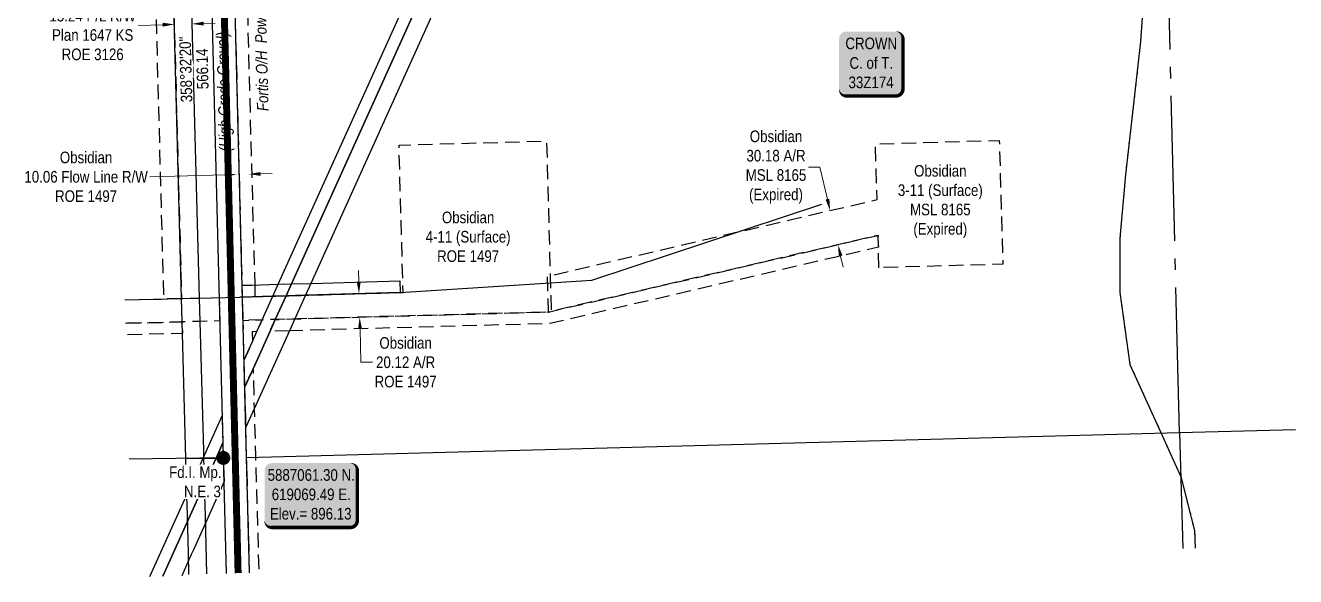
# Model space of a CAD drawing. Extents: x 616550 to 620498, y 5886906 to 5889910.
# Drawn here: x 618899 to 619994, y 5886959 to 5887434 of the extents above; entities that cross this region are included whole.
import ezdxf
from ezdxf.enums import TextEntityAlignment as Align

# ---------------------------------------------------------------- set-up
doc = ezdxf.new("R2010")
doc.units = 0
doc.header["$LTSCALE"] = 5
doc.header["$PDMODE"] = 34
doc.header["$PDSIZE"] = 0.03
for name, pattern in [('foc-ACCESSROAD', [3.75, 2.5, -1.25]), ('foc-FLOWLINE', [3.75, 2.5, -1.25]), ('foc-QUARTERLINE', [33, 25, -3, 2, -3]), ('foc-WHEELTRACKS', [2, 0.4, -1.6])]:
    doc.linetypes.add(name, pattern=pattern)
doc.layers.get('Defpoints').update_dxf_attribs({"color": 9})
for name, color, linetype in [('AS-OWNER', 7, 'Continuous'), ('AS-POWER', 104, 'foc-POWER'), ('AS-POWER-T', 104, 'Continuous'), ('AS-ROADS', 254, 'Continuous'), ('C-FLOWLINE', 13, 'foc-FLOWLINE'), ('C-RW', 13, 'Continuous'), ('C-WS', 13, 'foc-ACCESSROAD'), ('DETAIL-T', 7, 'Continuous'), ('F-EZE', 190, 'foc-FLOWLINE'), ('F-RW', 190, 'Continuous'), ('L-BD', 7, 'Continuous'), ('L-MON', 1, 'Continuous'), ('L-SEC', 7, 'Continuous'), ('L-SECQ', 8, 'foc-QUARTERLINE'), ('T-WATER-P3', 160, 'foc-WHEELTRACKS')]:
    doc.layers.add(name, color=color, linetype=linetype)
for name, color, linetype, lineweight in [('C-AR-T', 13, 'Continuous', 9), ('C-RW-T', 13, 'Continuous', 9), ('C-WS-T', 13, 'Continuous', 9), ('T-TEXT', 48, 'Continuous', 18)]:
    doc.layers.add(name, color=color, linetype=linetype, lineweight=lineweight)
doc.styles.add('80', font='ARIALN.TTF', dxfattribs={"height": 10})
doc.styles.add('80CG', font='ARIALN.TTF', dxfattribs={"height": 10})
doc.styles.add('80L', font='ARIALN.TTF', dxfattribs={"height": 10})
doc.styles.add('80LS', font='ARIALNI.TTF', dxfattribs={"height": 10})
doc.styles.add('foc-LtypeFont', font='ARIALN.TTF', dxfattribs={"height": 7.35})
doc.linetypes.add('foc-POWER', pattern='A,6,-1,["P",foc-LtypeFont,S=0.2,R=0,X=-0.625,Y=-0.75],-1.24,4', length=12.24)
doc.linetypes.add('foc-TOPO-flowdirection-NOLINE', pattern='A,0,[">",foc-LtypeFont,S=0.3,R=0,X=0,Y=-0.945],-20,[">",foc-LtypeFont,S=0.3,R=0,X=0,Y=-0.945],0', length=20)
doc.dimstyles.new('Compass 5 000', dxfattribs={"dimscale": 5, "dimtxt": 9, "dimasz": 2, "dimexe": 0.2, "dimexo": 0.0625, "dimgap": 0.5, "dimtad": 0, "dimtih": 1, "dimtoh": 1, "dimzin": 0, "dimdsep": 46, "dimtxsty": '80CG', "dimcen": 0.1, "dimse1": 1, "dimse2": 1, "dimclrd": 256, "dimclrt": 256, "dimaunit": 1, "dimadec": 4, "dimazin": 0, "dimtfac": 0.06, "dimtofl": 0, "dimtmove": 0, "dimatfit": 1, "dimfxl": 0.2, "dimtolj": 1, "dimtzin": 0, "dimlwd": -1, "dimarcsym": 0})

# ---------------------------------------------------------------- blocks, each defined once
blk = doc.blocks.new('*D435')
at = {"layer": 'C-AR-T', "transparency": 16777216}
for p, q in [((619583.7, 5887311.9), (619573.7, 5887311.9)), ((619590.2, 5887284.2), (619583.7, 5887311.9)), ((619601.5, 5887235.3), (619603.8, 5887225.6))]:
    blk.add_line(p, q, dxfattribs=at)
for points in [[(619591.8, 5887284.6), (619588.5, 5887283.9), (619592.4, 5887274.5)], [(619603.1, 5887235.7), (619599.9, 5887235), (619599.3, 5887245.1)]]:
    blk.add_solid(points, dxfattribs=at)
at = {"layer": 'Defpoints', "color": 0, "transparency": 16777216}
for p in [(619573.8, 5887270.2), (619592.4, 5887274.5), (619580.6, 5887240.7)]:
    blk.add_point(p, dxfattribs=at)
at = {"layer": 'C-AR-T', "transparency": 16777216, "insert": (619545.8, 5887311.9), "char_height": 10, "attachment_point": 5, "style": '80CG'}
blk.add_mtext('\\A1;Obsidian\\P30.18 A/R\\PMSL 8165\\P(Expired)', dxfattribs=at)
blk = doc.blocks.new('*D436')
at = {"layer": 'C-RW-T', "transparency": 16777216}
for p, q in [((619017.2, 5887434.6), (618996, 5887434)), ((619052.4, 5887435.6), (619062.4, 5887435.8))]:
    blk.add_line(p, q, dxfattribs=at)
for points in [[(619017.2, 5887436.3), (619017.3, 5887432.9), (619027.2, 5887434.9)], [(619052.4, 5887437.2), (619052.5, 5887433.9), (619042.4, 5887435.3)]]:
    blk.add_solid(points, dxfattribs=at)
at = {"layer": 'Defpoints', "color": 0, "transparency": 16777216}
for p in [(619042.4, 5887435.3), (619029.5, 5887347.9), (619044.8, 5887348.3)]:
    blk.add_point(p, dxfattribs=at)
at = {"layer": 'C-RW-T', "transparency": 16777216, "insert": (618956.9, 5887434), "char_height": 10, "attachment_point": 5, "style": '80CG'}
blk.add_mtext('\\A1;Obsidian\\P15.24 P/L R/W\\PPlan 1647 KS\\PROE 3126', dxfattribs=at)
blk = doc.blocks.new('*U446')
h = blk.add_hatch(color=255)
edge = h.paths.add_edge_path()
edge.add_line((-21.5, -28.5), (21.5, -28.5))
edge.add_arc((21.5, -22.5), 6, 270, 360)
edge.add_line((27.5, -22.5), (27.5, 21))
edge.add_arc((21.5, 21), 6, 0, 90)
edge.add_line((21.5, 27), (-21.5, 27))
edge.add_arc((-21.5, 21), 6, 90, 180)
edge.add_line((-27.5, 21), (-27.5, -22.5))
edge.add_arc((-21.5, -22.5), 6, 180, 270)
at = {"color": 14, "flags": 128}
blk.add_lwpolyline([(-21.5, -28.5, 3, 3, 0), (21.5, -28.5, 3, 3, 0.414214), (27.5, -22.5, 3, 3, 0), (27.5, 21, 3, 0, 0.414214), (21.5, 27, 0, 0, 0), (-21.5, 27, 0, 0, 0.414214), (-27.5, 21, 0, 0, 0), (-27.5, -22.5, 0, 3, 0.414214)], format="xyseb", close=True, dxfattribs=at)
at = {"color": 14, "style": '80'}
blk.add_attdef('ENTER_TEXT_001', (-26.8, -4.9), '', height=10, dxfattribs=at)
blk = doc.blocks.new('*D447')
at = {"layer": 'C-AR-T', "transparency": 16777216}
for p, q in [((619186.2, 5887212.8), (619185.9, 5887222.8)), ((619187.3, 5887172.6), (619188.1, 5887143.7)), ((619188.1, 5887143.7), (619198.1, 5887143.7))]:
    blk.add_line(p, q, dxfattribs=at)
for points in [[(619187.8, 5887212.8), (619184.5, 5887212.7), (619186.4, 5887202.8)], [(619188.9, 5887172.7), (619185.6, 5887172.6), (619187, 5887182.6)]]:
    blk.add_solid(points, dxfattribs=at)
at = {"layer": 'Defpoints', "color": 0, "transparency": 16777216}
for p in [(619198.5, 5887203.1), (619187, 5887182.6), (619199.1, 5887182.9)]:
    blk.add_point(p, dxfattribs=at)
at = {"layer": 'C-AR-T', "transparency": 16777216, "insert": (619226.6, 5887143.7), "char_height": 10, "attachment_point": 5, "style": '80CG'}
blk.add_mtext('\\A1;Obsidian\\P20.12 A/R\\PROE 1497', dxfattribs=at)
blk = doc.blocks.new('*D448')
at = {"layer": 'C-AR-T', "transparency": 16777216}
for p, q in [((619071, 5887305.2), (619006.2, 5887303.5)), ((619101.6, 5887306.1), (619111.6, 5887306.3))]:
    blk.add_line(p, q, dxfattribs=at)
for points in [[(619070.9, 5887306.9), (619071, 5887303.6), (619081, 5887305.5)], [(619101.5, 5887307.7), (619101.6, 5887304.4), (619091.6, 5887305.8)]]:
    blk.add_solid(points, dxfattribs=at)
at = {"layer": 'Defpoints', "color": 0, "transparency": 16777216}
for p in [(619091.6, 5887305.8), (619092.4, 5887276.6), (619081.8, 5887276.3)]:
    blk.add_point(p, dxfattribs=at)
at = {"layer": 'C-AR-T', "transparency": 16777216, "insert": (618951.2, 5887303.5), "char_height": 10, "attachment_point": 5, "style": '80CG'}
blk.add_mtext('\\A1;Obsidian\\P10.06 Flow Line R/W\\PROE 1497', dxfattribs=at)
blk = doc.blocks.new('fdia')
at = {"color": 255, "const_width": 1}
blk.add_lwpolyline([(-0.5, 0, 1), (0.5, 0, 1)], format="xyb", close=True, dxfattribs=at)
blk = doc.blocks.new('Fdiaa')
blk.add_blockref('fdia', (0, 0))
blk = doc.blocks.new('fdib')
at = {"color": 1, "const_width": 1.6}
blk.add_lwpolyline([(-0.4, 0, 1), (0.4, 0, 1)], format="xyb", close=True, dxfattribs=at)
at = {"color": 1}
blk.add_circle((0, 0), 0.8, dxfattribs=at)
blk = doc.blocks.new('Fdibb')
blk.add_blockref('fdib', (0, 0))
blk = doc.blocks.new('fdicc')
for name in ['Fdibb', 'Fdiaa']:
    blk.add_blockref(name, (0, 0))
blk = doc.blocks.new('FDI')
blk.add_blockref('fdicc', (0, 0))
blk = doc.blocks.new('*U481')
h = blk.add_hatch(color=254)
edge = h.paths.add_edge_path()
edge.add_line((-34, -28.5), (34, -28.5))
edge.add_arc((34, -22.5), 6, 270, 360)
edge.add_line((40, -22.5), (40, 21))
edge.add_arc((34, 21), 6, 0, 90)
edge.add_line((34, 27), (-34, 27))
edge.add_arc((-34, 21), 6, 90, 180)
edge.add_line((-40, 21), (-40, -22.5))
edge.add_arc((-34, -22.5), 6, 180, 270)
at = {"color": 1, "flags": 128}
blk.add_lwpolyline([(-34, -28.5, 3, 3, 0), (34, -28.5, 3, 3, 0.414214), (40, -22.5, 3, 3, 0), (40, 21, 3, 0, 0.414214), (34, 27, 0, 0, 0), (-34, 27, 0, 0, 0.414214), (-40, 21, 0, 0, 0), (-40, -22.5, 0, 3, 0.414214)], format="xyseb", close=True, dxfattribs=at)
blk.add_lwpolyline([(-32.6, -22.4, 0, 10, 0), (0, 0, 5, 5, 0)], format="xyseb", dxfattribs=at)
at = {"color": 1, "style": '80'}
blk.add_attdef('ENTER_TEXT_001', (-36, -5), '', height=10, dxfattribs=at)

msp = doc.modelspace()

# ---------------------------------------------------------------- linework, layer by layer
at = {"layer": 'AS-POWER', "flags": 128}
for points in [[(619092.134, 5886962.324), (619089.595, 5887061.814), (619069.076, 5887865.905), (619066.576, 5887966.73)], [(618984.673, 5887197.431), (619083.695, 5887199.955), (619222.024, 5887203.737), (619387.14, 5887214.359), (619585.346, 5887279.983)]]:
    msp.add_lwpolyline(points, dxfattribs=at)
at = {"layer": 'AS-ROADS', "const_width": 5.998, "flags": 128}
msp.add_lwpolyline([(619082.226, 5886962.066), (619057.447, 5887966.493)], dxfattribs=at)
at = {"layer": 'C-FLOWLINE', "flags": 128}
msp.add_lwpolyline([(619033.523, 5887198.663), (619018.28, 5887198.263), (619008.155, 5887576.971), (619023.003, 5887592.827), (619033.523, 5887198.663)], close=True, dxfattribs=at)
at = {"layer": 'C-RW', "flags": 128}
for points in [[(619052.295, 5887067.692), (619052.472, 5887061.096), (619049.636, 5887061.062), (619037.206, 5887060.912), (619034.329, 5887168.551), (619034.061, 5887178.551), (619033.523, 5887198.663), (619023.003, 5887592.827), (619037.799, 5887608.628), (619048.775, 5887199.054), (619049.313, 5887178.94), (619052.295, 5887067.692)], [(619094.411, 5887200.247), (619083.695, 5887199.955), (619086.068, 5887200.019), (619085.812, 5887210.082), (619094.143, 5887210.309), (619116.871, 5887210.931), (619128.131, 5887211.238), (619144.831, 5887211.695), (619221.748, 5887213.799), (619222.024, 5887203.737), (619140.227, 5887201.5), (619139.871, 5887201.49), (619123.526, 5887201.044), (619112.27, 5887200.736), (619094.411, 5887200.247)]]:
    msp.add_lwpolyline(points, close=True, dxfattribs=at)
msp.add_lwpolyline([(619039.877, 5886960.964), (619039.393, 5886979.057), (619038.497, 5887012.61), (619037.878, 5887035.711), (619037.206, 5887060.912), (619049.636, 5887061.062), (619052.472, 5887061.096), (619052.915, 5887044.586), (619053.336, 5887028.856), (619053.83, 5887011.226), (619055.115, 5886961.361)], dxfattribs=at)
at = {"layer": 'C-WS', "flags": 128}
for points in [[(619096.519, 5887210.374), (619096.787, 5887200.312), (619114.646, 5887200.801), (619125.902, 5887201.109), (619142.247, 5887201.555), (619142.603, 5887201.565), (619224.4, 5887203.802), (619224.125, 5887213.864), (619220.931, 5887330.886), (619348.059, 5887334.355), (619351.211, 5887217.91), (619351.529, 5887207.229), (619352.078, 5887187.108), (619133.377, 5887181.137), (619116.676, 5887180.682), (619105.427, 5887180.375), (619086.583, 5887179.861), (619086.068, 5887200.019), (619075.617, 5887611.65), (619074.637, 5887647.967), (619084.54, 5887658.542), (619084.614, 5887655.754), (619084.882, 5887645.752), (619085.787, 5887611.854), (619086.194, 5887596.621), (619096.519, 5887210.374)], [(619634.55, 5887225.233), (619634.053, 5887242.906), (619633.766, 5887253.112), (619349.702, 5887187.043), (619349.152, 5887207.164), (619348.835, 5887217.845), (619632.901, 5887283.914), (619631.551, 5887331.932), (619738.25, 5887334.931), (619741.249, 5887228.232), (619634.55, 5887225.233)]]:
    msp.add_lwpolyline(points, close=True, dxfattribs=at)
msp.add_lwpolyline([(618984.674, 5887197.414), (619018.28, 5887198.263), (619033.523, 5887198.663), (619048.775, 5887199.054), (619065.962, 5887199.503), (619066.476, 5887179.378), (619049.313, 5887178.94), (619034.061, 5887178.551), (618985.211, 5887177.311)], dxfattribs=at)
at = {"layer": 'F-EZE', "flags": 128}
for points in [[(619126.425, 5887170.939), (619109.722, 5887170.483), (619114.3, 5887180.617), (619131.001, 5887181.072), (619349.702, 5887187.043), (619633.766, 5887253.112), (619634.053, 5887242.906), (619350.984, 5887177.068), (619126.425, 5887170.939)], [(619098.474, 5887170.177), (619094.464, 5887170.068), (619094.675, 5887161.752), (619087.453, 5887145.754), (619086.583, 5887179.861), (619103.051, 5887180.31), (619098.474, 5887170.177)]]:
    msp.add_lwpolyline(points, close=True, dxfattribs=at)
for points in [[(618985.211, 5887177.311), (619034.061, 5887178.552), (619034.329, 5887168.551), (618985.478, 5887167.31)], [(619092.134, 5886962.324), (619089.595, 5887061.814), (619088.929, 5887087.913), (619088.047, 5887122.494), (619095.097, 5887138.103), (619096.076, 5887103.736), (619097.236, 5887062.968), (619100.095, 5886962.532)]]:
    msp.add_lwpolyline(points, dxfattribs=at)
at = {"layer": 'F-RW'}
for points in [[(619288.109, 5887565.628), (619248.602, 5887477.975), (619128.131, 5887211.238), (619123.526, 5887201.044), (619114.3, 5887180.617), (619109.722, 5887170.483), (619095.097, 5887138.102), (619088.047, 5887122.494), (619087.453, 5887145.754), (619094.675, 5887161.752), (619098.474, 5887170.177), (619103.051, 5887180.31), (619112.27, 5887200.736), (619116.871, 5887210.931), (619227.234, 5887455.44), (619254.794, 5887516.525), (619276.949, 5887565.628)], [(619261.229, 5887469.462), (619144.831, 5887211.695), (619140.227, 5887201.5), (619131.001, 5887181.072), (619126.425, 5887170.939), (619096.076, 5887103.736), (619088.929, 5887087.913), (619088.047, 5887122.494), (619095.097, 5887138.102), (619109.722, 5887170.483), (619114.3, 5887180.617), (619123.526, 5887201.044), (619128.131, 5887211.238), (619248.602, 5887477.975)], [(619017.422, 5886959.374), (619040.95, 5887011.69), (619055.341, 5887043.677), (619062.975, 5887060.652), (619063.197, 5887061.145), (619069.146, 5887074.373), (619069.489, 5887061.301), (619070.083, 5887041.134), (619056.284, 5887010.318), (619043.644, 5886982.09), (619041.874, 5886978.137), (619033.668, 5886959.811)], [(619006.259, 5886959.074), (619040.312, 5887034.79), (619052.139, 5887061.092), (619054.862, 5887061.125), (619063.197, 5887061.145), (619062.975, 5887060.652), (619055.341, 5887043.677), (619040.95, 5887011.69), (619017.422, 5886959.374)]]:
    msp.add_lwpolyline(points, dxfattribs=at)
msp.add_lwpolyline([(619069.146, 5887074.373), (619063.197, 5887061.145), (619054.862, 5887061.125), (619052.139, 5887061.092), (619054.702, 5887066.784), (619068.538, 5887097.537), (619069.146, 5887074.373)], close=True, dxfattribs=at)
at = {"layer": 'L-SEC'}
for p, q in [((619048.969, 5887865.407), (619069.489, 5887061.301)), ((619089.595, 5887061.814), (619069.076, 5887865.905)), ((619089.595, 5887061.814), (619893.621, 5887083.319)), ((619893.621, 5887083.319), (619993.601, 5887085.873)), ((619069.489, 5887061.301), (618988.337, 5887060.324)), ((619069.489, 5887061.301), (619072.028, 5886961.801)), ((619092.134, 5886962.324), (619089.595, 5887061.814))]:
    msp.add_line(p, q, dxfattribs=at)
at = {"layer": 'L-SECQ'}
for q in [(619874.718, 5887843.224), (619896.459, 5886983.263)]:
    msp.add_line((619893.621, 5887083.319), q, dxfattribs=at)
at = {"layer": 'T-WATER-P3', "flags": 128}
msp.add_lwpolyline([(619824.026, 5887765.887), (619827.044, 5887745.031), (619833.771, 5887713.041), (619841.426, 5887688.469), (619856.645, 5887652.482), (619865.552, 5887623.923), (619868.15, 5887614.279), (619867.039, 5887523.623), (619859.976, 5887420.011), (619846.937, 5887305.119), (619842.163, 5887250.727), (619842.163, 5887203.969), (619850.756, 5887141.944), (619878.659, 5887080.68), (619894.859, 5887044.537), (619900.51, 5887022.325), (619906.554, 5886998.821), (619907.067, 5886983.539)], dxfattribs=at)
at = {"layer": 'T-WATER-P3', "linetype": 'foc-TOPO-flowdirection-NOLINE', "flags": 128}
msp.add_lwpolyline([(619824.026, 5887765.887), (619827.044, 5887745.031), (619833.771, 5887713.041), (619841.426, 5887688.469), (619856.645, 5887652.482), (619865.552, 5887623.923), (619868.15, 5887614.279), (619867.039, 5887523.623), (619859.976, 5887420.011), (619846.937, 5887305.119), (619842.163, 5887250.727), (619842.163, 5887203.969), (619850.756, 5887141.944), (619878.659, 5887080.68), (619894.859, 5887044.537), (619900.51, 5887022.325), (619906.554, 5886998.821), (619907.067, 5886983.539)], dxfattribs=at)

# ---------------------------------------------------------------- block references
at = {"layer": 'AS-OWNER'}
ref = msp.add_blockref('*U446', (619627.688, 5887401.715), dxfattribs=at)
ref.add_attrib('ENTER_TEXT_001', 'CROWN', (619605.628, 5887413.487), dxfattribs={"layer": '0', "color": 14, "height": 10, "style": '80'})
ref.add_attrib('ENTER_TEXT_002', 'C. of T.', (619609.124, 5887396.643), dxfattribs={"layer": '0', "color": 14, "height": 10, "style": '80'})
ref.add_attrib('ENTER_TEXT_003', '33Z174', (619608.315, 5887379.936), dxfattribs={"layer": '0', "color": 14, "height": 10, "style": '80'})
at = {"layer": 'DETAIL-T'}
ref = msp.add_blockref('*U481', (619144.991, 5887029.871), dxfattribs=dict(at, xscale=0.99964253, yscale=0.99964253, zscale=0.99964253))
ref.add_attrib('ENTER_TEXT_001', '5887061.30 N.', (619107.685, 5887041.639), dxfattribs={"layer": '0', "color": 1, "height": 9.99643, "style": '80'})
ref.add_attrib('ENTER_TEXT_002', '619069.49 E.', (619111.207, 5887024.937), dxfattribs={"layer": '0', "color": 1, "height": 9.99643, "style": '80'})
ref.add_attrib('ENTER_TEXT_003', 'Elev.= 896.13', (619109.629, 5887008.236), dxfattribs={"layer": '0', "color": 1, "height": 9.99643, "style": '80'})

# ---------------------------------------------------------------- texts
at = {"layer": 'AS-POWER-T', "insert": (619098.537, 5887359.675), "char_height": 9.99223, "attachment_point": 1, "rotation": 91.461944, "style": '80L'}
msp.add_mtext_dynamic_manual_height_columns('\\pi0.34668;{\\fArial Narrow|b0|i1|c0|p34;Fortis O/H  Power Line}', width=115.63809, gutter_width=49.979, heights=[0], dxfattribs=at)
at = {"layer": 'C-WS-T', "char_height": 10, "width": 78.99495, "attachment_point": 5, "style": '80CG'}
for s, insert in [('\\A1;Obsidian\\P3-11 (Surface)\\PMSL 8165\\P(Expired)', (619687.405, 5887282.203)), ('\\A1;Obsidian\\P4-11 (Surface)\\PROE 1497', (619280.455, 5887251.815))]:
    msp.add_mtext(s, dxfattribs=dict(at, insert=insert))
at = {"layer": 'T-TEXT', "style": '80LS'}
msp.add_text('(High Grade Gravel)', height=9.99643, rotation=91.461815, dxfattribs=at).set_placement((619069.717, 5887376.865), align=Align.MIDDLE_CENTER)

# ---------------------------------------------------------------- dimensions: what is measured, and where the dimension line sits
at = {"layer": 'C-AR-T'}
for base, p1, p2, angle, text, picture, middle in [((619091.59, 5887305.793), (619081.757, 5887276.27), (619092.372, 5887276.554), 1.53113, 'Obsidian\\P10.06 Flow Line R/W\\PROE 1497', '*D448', (618951.2, 5887303.511)), ((619592.418, 5887274.499), (619580.597, 5887240.746), (619573.756, 5887270.158), 103.093236, 'Obsidian\\P30.18 A/R\\PMSL 8165\\P(Expired)', '*D435', (619545.773, 5887311.9)), ((619186.993, 5887182.601), (619198.515, 5887203.094), (619199.065, 5887182.931), 271.563846, 'Obsidian\\P20.12 A/R\\PROE 1497', '*D447', (619226.589, 5887143.68))]:
    dim = msp.add_linear_dim(base=base, p1=p1, p2=p2, angle=angle, text=text, dimstyle='Compass 5 000', dxfattribs=at)
    dim.commit()
    dim.dimension.update_dxf_attribs({"geometry": picture, "text_midpoint": middle, "dimtype": 161})
at = {"layer": 'C-RW-T'}
dim = msp.add_linear_dim(base=(619042.442, 5887435.285), p1=(619029.534, 5887347.886), p2=(619044.774, 5887348.294), angle=1.535426, text='Obsidian\\P15.24 P/L R/W\\PPlan 1647 KS\\PROE 3126', dimstyle='Compass 5 000', dxfattribs=at)
dim.commit()
dim.dimension.update_dxf_attribs({"geometry": '*D436', "text_midpoint": (618956.873, 5887434.039), "dimtype": 161})

# ---------------------------------------------------------------- next in the draw order: texts
at = {"layer": 'L-BD', "insert": (619051.434, 5887396.536), "char_height": 9.9964, "width": 11.09808, "attachment_point": 5, "rotation": 91.4618, "style": '80L', "bg_fill": 3, "box_fill_scale": 1.15, "bg_fill_color": 256, "bg_fill_true_color": 256, "bg_fill_transparency": 0}
msp.add_mtext('566.14', dxfattribs=at)
at = {"layer": 'L-MON', "insert": (619021.694, 5887054.032), "char_height": 9.98825, "attachment_point": 1, "style": '80L', "bg_fill": 3, "box_fill_scale": 1.15, "bg_fill_color": 256, "bg_fill_true_color": 256, "bg_fill_transparency": 0}
msp.add_mtext_dynamic_manual_height_columns('\\pi1.0764;Fd.I. Mp.\\P\\pi13.892;N.E. 3', width=44.29295, gutter_width=50, heights=[0], dxfattribs=at)

# ---------------------------------------------------------------- next in the draw order: block references
at = {"layer": 'L-MON', "xscale": 4.99821265, "yscale": 4.99821265, "zscale": 4.99821265}
msp.add_blockref('FDI', (619069.489, 5887061.301), dxfattribs=at)

# ---------------------------------------------------------------- next in the draw order: texts
at = {"layer": 'L-BD', "insert": (619037.194, 5887396.173), "char_height": 9.99643, "width": 11.65229, "attachment_point": 5, "rotation": 91.4618, "style": '80L', "bg_fill": 3, "box_fill_scale": 1.15, "bg_fill_color": 256, "bg_fill_true_color": 256, "bg_fill_transparency": 0}
msp.add_mtext("358°32'20''", dxfattribs=at)

doc.saveas('drawing.dxf')
